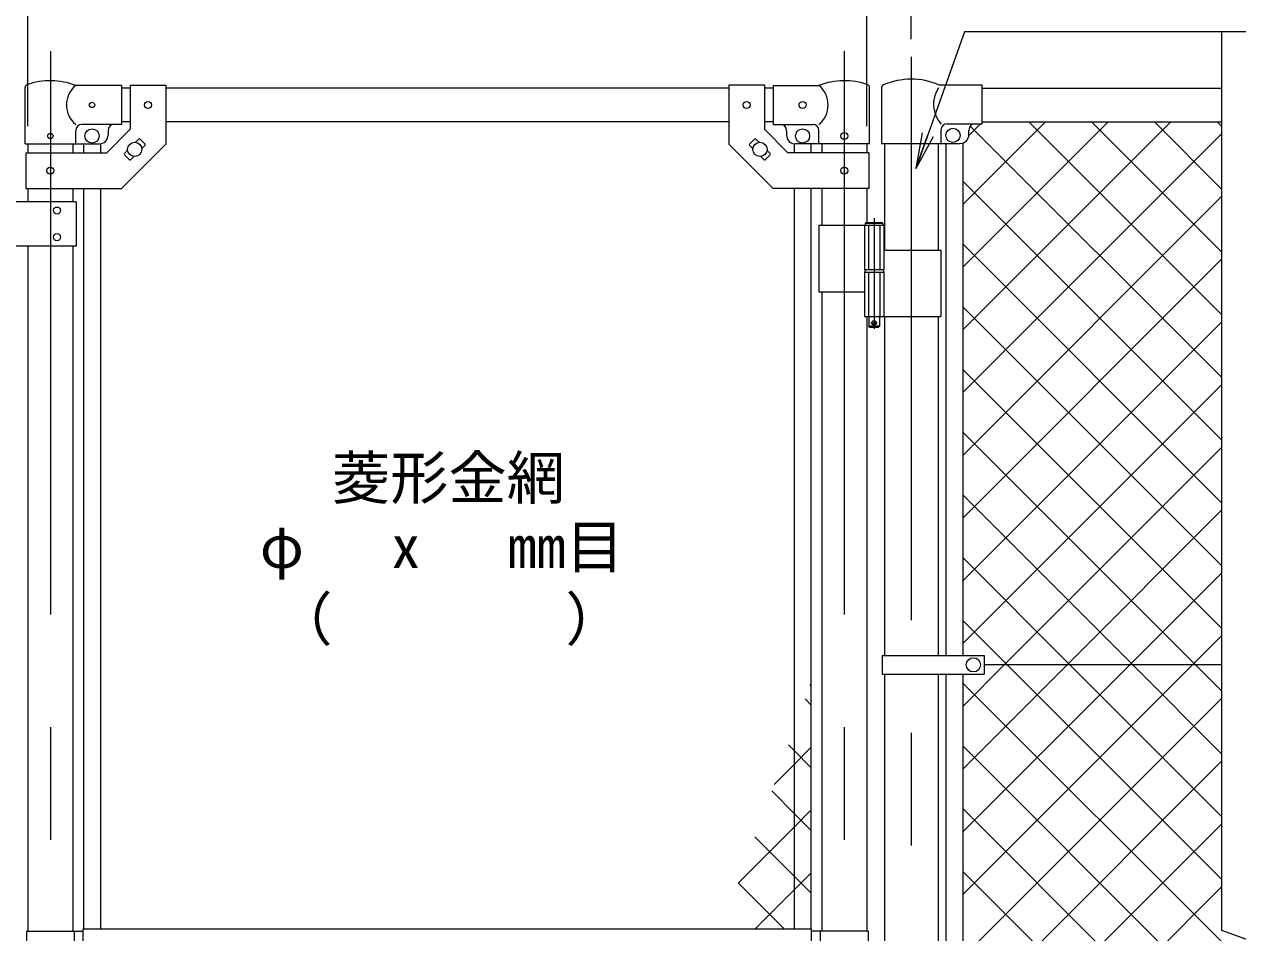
# Model space of a CAD drawing. Units: millimetres, scale not verified. Extents: x -4200 to 4200, y -2970 to 2970.
# Drawn here: x 1243 to 2610, y 659 to 1683 of the extents above; entities that cross this region are included whole.
import ezdxf
from ezdxf.enums import TextEntityAlignment as Align

# ---------------------------------------------------------------- set-up
doc = ezdxf.new("R2010")
doc.units = ezdxf.units.MM
doc.header["$LTSCALE"] = 20
doc.linetypes.add('DASHED', pattern=[7.5, 6, -1.5])
doc.linetypes.add('USER1', pattern=[50.8, 31.75, -6.35, 6.35, -6.35])
for name, color, linetype, lineweight in [('0-1_D-STR-TXT', 7, 'Continuous', 9), ('0-2_D-BMK', 2, 'USER1', 13), ('0-3_D-STR1', 1, 'Continuous', 18), ('0-4_D-STR3', 3, 'Continuous', 13), ('0-5_D-STR-DIM', 7, 'Continuous', 9), ('0-6_0', 3, 'Continuous', 18), ('0-7_D-STR2', 7, 'Continuous', 9)]:
    doc.layers.add(name, color=color, linetype=linetype, lineweight=lineweight)
doc.styles.add('ＭＳ ゴシック', font='')
doc.styles.get('ＭＳ ゴシック').set_extended_font_data('MS Gothic')

# ---------------------------------------------------------------- blocks, each defined once
blk = doc.blocks.new('_Open')
at = {"layer": '0-6_0', "color": 7, "lineweight": 9}
blk.add_line((-20, 3.33), (0, 0), dxfattribs=at)
blk.add_lwpolyline([(-20, -3.33), (0, 0), (-20, 0)], dxfattribs=at)

msp = doc.modelspace()

# ---------------------------------------------------------------- linework, layer by layer
at = {"layer": '0-1_D-STR-TXT'}
msp.add_lwpolyline([(2835.25, 1674.69), (2302.1, 1674.69), (2247.79, 1522.73)], dxfattribs=at)
at = {"layer": '0-2_D-BMK'}
for p, q in [((1272.39, 1653.1), (1272.39, -385.29)), ((2166.59, 1653.1), (2166.59, -385.29)), ((2241.99, 1646.61), (2241.99, -470.04)), ((2200.15, 1464.79), (2200.15, 1339.9)), ((2196.52, 1346.87), (2203.78, 1346.87))]:
    msp.add_line(p, q, dxfattribs=at)
at = {"layer": '0-3_D-STR1'}
for p, q in [((1362.39, 1611.37), (1352.39, 1611.37)), ((2036.59, 1611.37), (1402.39, 1611.37)), ((2086.59, 1611.37), (2076.59, 1611.37)), ((2321.99, 1611.37), (2591.99, 1611.37)), ((1362.39, 1573.37), (1352.39, 1573.37)), ((2036.59, 1573.37), (1402.39, 1573.37)), ((2086.59, 1573.37), (2076.59, 1573.37)), ((2321.99, 1573.37), (2591.99, 1573.37)), ((1246.99, 1548.37), (1246.99, 1538.32)), ((1297.79, 1548.37), (1297.79, 1538.32)), ((2141.19, 1548.37), (2141.19, 1538.32)), ((2191.99, 1548.37), (2191.99, 1538.32)), ((2211.74, 1549.07), (2211.74, 1428.87)), ((2272.24, 1549.07), (2272.24, 1428.87)), ((1246.99, 1498.32), (1246.99, 1483.32)), ((1297.79, 1498.32), (1297.79, 1483.32)), ((2141.19, 1498.32), (2141.19, 1456.87)), ((2191.99, 1498.32), (2191.99, 1459.87)), ((1246.99, 1433.32), (1246.99, 661.37)), ((1297.79, 1433.32), (1297.79, 661.37)), ((2141.19, 1381.87), (2141.19, 661.37)), ((2191.99, 1353.87), (2191.99, 661.37)), ((2211.74, 1353.87), (2211.74, 971.87)), ((2272.24, 1353.87), (2272.24, 971.87)), ((2211.74, 950.87), (2211.74, 321.87)), ((2272.24, 950.87), (2272.24, 321.87))]:
    msp.add_line(p, q, dxfattribs=at)
at = {"layer": '0-4_D-STR3'}
for p, q in [((1352.39, 1614.37), (1300.94, 1614.37)), ((1352.39, 1614.37), (1352.39, 1570.37)), ((1362.39, 1614.57), (1362.39, 1564.89)), ((1362.39, 1614.57), (1402.39, 1614.57)), ((1402.39, 1614.57), (1402.39, 1548.32)), ((2036.59, 1614.57), (2036.59, 1548.32)), ((2076.59, 1614.57), (2036.59, 1614.57)), ((2076.59, 1614.57), (2076.59, 1564.89)), ((2086.59, 1614.37), (2138.04, 1614.37)), ((2086.59, 1614.37), (2086.59, 1570.37)), ((2273.12, 1615.07), (2321.99, 1615.07)), ((2321.99, 1571.07), (2321.99, 1615.07)), ((1243.84, 1548.37), (1243.84, 1612.06)), ((2195.14, 1548.37), (2195.14, 1612.06)), ((2208.59, 1611.92), (2208.59, 1549.07)), ((1300.94, 1548.37), (1300.94, 1563.37)), ((1352.39, 1570.37), (1307.94, 1570.37)), ((1335.82, 1538.32), (1362.39, 1564.89)), ((1337.39, 1563.37), (1337.39, 1558.37)), ((2103.16, 1538.32), (2076.59, 1564.89)), ((2086.59, 1570.37), (2131.04, 1570.37)), ((2101.59, 1563.37), (2101.59, 1558.37)), ((2138.04, 1548.37), (2138.04, 1563.37)), ((2275.39, 1564.07), (2275.39, 1549.07)), ((2282.39, 1571.07), (2321.99, 1571.07)), ((2306.99, 1559.07), (2306.99, 1564.07)), ((1243.84, 1548.37), (1300.94, 1548.37)), ((1300.94, 1548.37), (1327.39, 1548.37)), ((1309.89, 1548.37), (1309.89, 1538.32)), ((1328.89, 1548.37), (1328.89, 1538.32)), ((1368.27, 1550.27), (1371.99, 1553.98)), ((1373.4, 1553.98), (1379.06, 1548.33)), ((1375.34, 1543.2), (1379.06, 1546.91)), ((2065.58, 1553.98), (2059.92, 1548.33)), ((2063.64, 1543.2), (2059.92, 1546.91)), ((2070.71, 1550.27), (2066.99, 1553.98)), ((2110.09, 1548.37), (2110.09, 1538.32)), ((2138.04, 1548.37), (2111.59, 1548.37)), ((2129.09, 1548.37), (2129.09, 1538.32)), ((2195.14, 1548.37), (2138.04, 1548.37)), ((2208.59, 1549.07), (2296.99, 1549.07)), ((2281.34, 971.87), (2281.34, 1549.07)), ((2300.34, 971.87), (2300.34, 1549.65)), ((1244.69, 1538.32), (1335.82, 1538.32)), ((1244.69, 1538.32), (1244.69, 1498.32)), ((1355.72, 1537.72), (1359.44, 1541.44)), ((1355.72, 1536.31), (1361.38, 1530.65)), ((1362.79, 1530.65), (1366.51, 1534.37)), ((2076.19, 1530.65), (2072.47, 1534.37)), ((2083.26, 1536.31), (2077.6, 1530.65)), ((2083.26, 1537.72), (2079.54, 1541.44)), ((2194.29, 1538.32), (2103.16, 1538.32)), ((2194.29, 1538.32), (2194.29, 1498.32)), ((1309.89, 1498.32), (1309.89, 663.87)), ((1328.89, 1498.32), (1328.89, 663.87)), ((2110.09, 1498.32), (2110.09, 663.87)), ((2129.09, 1498.32), (2129.09, 663.87)), ((1301.39, 1483.32), (1181.39, 1483.32)), ((1301.39, 1483.32), (1301.39, 1433.32)), ((2138.04, 1456.87), (2138.04, 1381.87)), ((2138.04, 1456.87), (2210.95, 1456.87)), ((2189.35, 1456.87), (2189.35, 1406.87)), ((2210.15, 1458.87), (2190.15, 1458.87)), ((2191.15, 1459.87), (2209.15, 1459.87)), ((2210.15, 1458.87), (2209.15, 1459.87)), ((2210.15, 1458.87), (2210.15, 1456.87)), ((2210.95, 1456.87), (2210.95, 1406.87)), ((1301.39, 1433.32), (1181.39, 1433.32)), ((2210.95, 1428.87), (2275.29, 1428.87)), ((2275.29, 1428.87), (2275.29, 1353.87)), ((2189.35, 1406.87), (2210.95, 1406.87)), ((2189.35, 1403.87), (2210.95, 1403.87)), ((2189.35, 1403.87), (2189.35, 1353.87)), ((2189.65, 1406.87), (2189.65, 1403.87)), ((2189.65, 1403.87), (2210.65, 1403.87)), ((2210.65, 1406.87), (2210.65, 1403.87)), ((2210.95, 1403.87), (2210.95, 1353.87)), ((2138.04, 1381.87), (2189.24, 1381.87)), ((2189.35, 1353.87), (2275.29, 1353.87)), ((2194.15, 1353.87), (2194.15, 1342.87)), ((2195.15, 1341.87), (2194.15, 1342.87)), ((2195.15, 1341.87), (2205.15, 1341.87)), ((2205.15, 1341.87), (2206.15, 1342.87)), ((2209.19, 971.87), (2209.19, 950.87)), ((2209.19, 971.87), (2323.99, 971.87)), ((2323.99, 971.87), (2323.99, 950.87)), ((2591.99, 961.37), (2323.99, 961.37)), ((2209.19, 950.87), (2323.99, 950.87)), ((2281.34, 321.87), (2281.34, 950.87)), ((2300.34, 321.87), (2300.34, 950.87)), ((1245.39, 661.37), (1245.39, 642.87)), ((1245.39, 661.37), (1309.49, 661.37)), ((1299.39, 661.37), (1299.39, 642.87)), ((1309.49, 663.87), (2129.49, 663.87)), ((1309.49, 642.87), (1309.49, 663.87)), ((2129.49, 608.87), (2129.49, 663.87)), ((2193.59, 661.37), (2129.49, 661.37)), ((2139.59, 661.37), (2139.59, 611.37)), ((2193.59, 661.37), (2193.59, 611.37))]:
    msp.add_line(p, q, dxfattribs=at)
at = {"layer": '0-4_D-STR3', "linetype": 'DASHED'}
for p, q in [((2193.85, 1456.87), (2193.85, 1406.87)), ((2206.45, 1456.87), (2206.45, 1406.87)), ((2193.85, 1403.87), (2193.85, 1353.87)), ((2206.45, 1403.87), (2206.45, 1353.87))]:
    msp.add_line(p, q, dxfattribs=at)
at = {"layer": '0-4_D-STR3'}
for points in [[(1244.69, 1498.32), (1352.39, 1498.32), (1402.39, 1548.32)], [(2194.29, 1498.32), (2086.59, 1498.32), (2036.59, 1548.32)], [(2191.15, 1459.87), (2190.15, 1458.87), (2190.15, 1456.87)], [(2206.15, 1353.87), (2206.15, 1342.87), (2194.15, 1342.87)]]:
    msp.add_lwpolyline(points, dxfattribs=at)
for centre, radius in [((1319.39, 1592.37), 3), ((1382.39, 1592.32), 4), ((2056.59, 1592.32), 4), ((2119.59, 1592.37), 4), ((1272.39, 1557.37), 3), ((1319.39, 1557.37), 8), ((2119.59, 1557.37), 8), ((2166.59, 1557.37), 4), ((2288.99, 1558.07), 8), ((1367.39, 1542.32), 8), ((2071.59, 1542.32), 8), ((1272.39, 1518.32), 4), ((2166.59, 1518.32), 4), ((1279.9, 1473.32), 4), ((1279.9, 1443.32), 4), ((2200.15, 1346.87), 2.5), ((2311.99, 961.37), 8)]:
    msp.add_circle(centre, radius, dxfattribs=at)
for centre, radius, start, end in [((1247.14, 1612.06), 3.3, 109.22051, 180), ((1272.39, 1539.64), 80, 69.0916, 109.22051), ((1319.14, 1592.37), 28.55, 129.59418, 230.40582), ((2166.59, 1539.64), 80, 70.77949, 110.9084), ((2119.84, 1592.37), 28.55, 309.59418, 50.40582), ((2191.84, 1612.06), 3.3, 0, 70.77949), ((2211.89, 1611.92), 3.3, 113.10629, 180), ((2241.99, 1541.37), 80, 67.09875, 113.10629), ((2300.52, 1593.12), 33.4, 146.35914, 222.2959), ((1307.94, 1563.37), 7, 90, 180), ((1327.39, 1558.37), 10, 270, 0), ((1344.39, 1563.37), 7, 90, 180), ((2094.59, 1563.37), 7, 0, 90), ((2111.59, 1558.37), 10, 180, 270), ((2131.04, 1563.37), 7, 0, 90), ((2282.39, 1564.07), 7, 90, 180), ((2296.99, 1559.07), 10, 270, 0), ((2313.99, 1564.07), 7, 90, 180), ((1372.69, 1553.28), 1, 45, 135), ((1378.35, 1547.62), 1, 315, 45), ((2060.63, 1547.62), 1, 135, 225), ((2066.29, 1553.28), 1, 45, 135), ((1356.43, 1537.01), 1, 135, 225), ((2082.55, 1537.01), 1, 315, 45), ((1362.09, 1531.36), 1, 225, 315), ((2076.89, 1531.36), 1, 225, 315)]:
    msp.add_arc(centre, radius, start, end, dxfattribs=at)
at = {"layer": '0-5_D-STR-DIM'}
for p, q in [((2241.99, 1666.61), (2241.99, 1927.6)), ((1246.99, 1568.37), (1246.99, 1807.6)), ((1246.99, 1568.37), (1246.99, 1807.6)), ((2191.99, 1568.37), (2191.99, 1807.6)), ((2591.99, 662.02), (2591.99, 1674.37)), ((2627.23, 649.19), (2591.99, 662.02))]:
    msp.add_line(p, q, dxfattribs=at)
at = {"layer": '0-7_D-STR2'}
for p, q in [((2300.34, 1480.65), (2393.06, 1573.37)), ((2300.34, 1409.94), (2463.77, 1573.37)), ((2300.34, 1339.23), (2534.48, 1573.37)), ((2321.99, 1573.01), (2322.35, 1573.37)), ((2591.99, 1355.82), (2374.45, 1573.37)), ((2591.99, 1426.53), (2445.16, 1573.37)), ((2591.99, 1497.25), (2515.87, 1573.37)), ((2591.99, 1567.96), (2586.58, 1573.37)), ((2300.34, 1268.52), (2591.99, 1560.17)), ((2306.91, 1557.93), (2320.05, 1571.07)), ((2591.99, 1285.11), (2308.16, 1568.94)), ((2591.99, 1214.4), (2300.34, 1506.05)), ((2300.34, 1197.81), (2591.99, 1489.46)), ((2591.99, 1143.69), (2300.34, 1435.34)), ((2300.34, 1127.1), (2591.99, 1418.75)), ((2591.99, 1072.98), (2300.34, 1364.63)), ((2300.34, 1056.39), (2591.99, 1348.04)), ((2591.99, 1002.27), (2300.34, 1293.92)), ((2300.34, 985.67), (2591.99, 1277.32)), ((2562.18, 961.37), (2300.34, 1223.21)), ((2346.74, 961.37), (2591.99, 1206.61)), ((2491.47, 961.37), (2300.34, 1152.5)), ((2417.46, 961.37), (2591.99, 1135.9)), ((2420.76, 961.37), (2300.34, 1081.79)), ((2488.17, 961.37), (2591.99, 1065.19)), ((2350.05, 961.37), (2300.34, 1011.08)), ((2558.88, 961.37), (2591.99, 994.48)), ((2300.34, 914.96), (2346.74, 961.37)), ((2300.34, 844.25), (2417.46, 961.37)), ((2300.34, 773.54), (2488.17, 961.37)), ((2300.34, 702.83), (2558.88, 961.37)), ((2591.99, 719.43), (2350.05, 961.37)), ((2591.99, 790.14), (2420.76, 961.37)), ((2591.99, 860.85), (2491.47, 961.37)), ((2591.99, 931.56), (2562.18, 961.37)), ((2127.99, 937.78), (2129.09, 938.89)), ((2601.05, 639.66), (2300.34, 940.37)), ((2129.09, 916.44), (2122.59, 922.95)), ((2300.34, 632.12), (2591.99, 923.77)), ((2110.09, 864.73), (2103.72, 871.11)), ((2110.09, 849.18), (2129.09, 868.18)), ((2129.09, 845.73), (2110.09, 864.73)), ((2591.99, 578.01), (2300.34, 869.66)), ((2087.52, 826.61), (2110.09, 849.18)), ((2300.34, 561.41), (2591.99, 853.06)), ((2110.09, 794.02), (2084.85, 819.27)), ((2110.09, 778.47), (2129.09, 797.47)), ((2129.09, 775.02), (2110.09, 794.02)), ((2591.99, 507.3), (2300.34, 798.95)), ((2300.34, 490.7), (2591.99, 782.35)), ((2047.06, 715.43), (2110.09, 778.47)), ((2110.09, 723.31), (2065.98, 767.42)), ((2591.99, 436.59), (2300.34, 728.24)), ((2098.83, 663.87), (2047.11, 715.58)), ((2129.09, 704.31), (2110.09, 723.31)), ((2300.34, 419.99), (2591.99, 711.64))]:
    msp.add_line(p, q, dxfattribs=at)
msp.add_lwpolyline([(2066.2, 663.87), (2110.09, 707.75), (2129.09, 726.75)], dxfattribs=at)

# ---------------------------------------------------------------- block references
at = {"layer": '0-1_D-STR-TXT', "xscale": 2, "yscale": 2, "rotation": 250.33537}
msp.add_blockref('_Open', (2247.12, 1520.85), dxfattribs=at)

# ---------------------------------------------------------------- texts
at = {"layer": '0-1_D-STR-TXT', "style": 'ＭＳ ゴシック'}
for s, p in [('菱形金網', (1589.54, 1133.77)), ('φ\u3000 x\u3000 mm目', (1508.32, 1056.18)), ('（\u3000\u3000\u3000\u3000）', (1524.57, 974.53))]:
    msp.add_text(s, height=48.09, dxfattribs=at).set_placement(p, align=Align.BOTTOM_LEFT)

doc.saveas('drawing.dxf')
